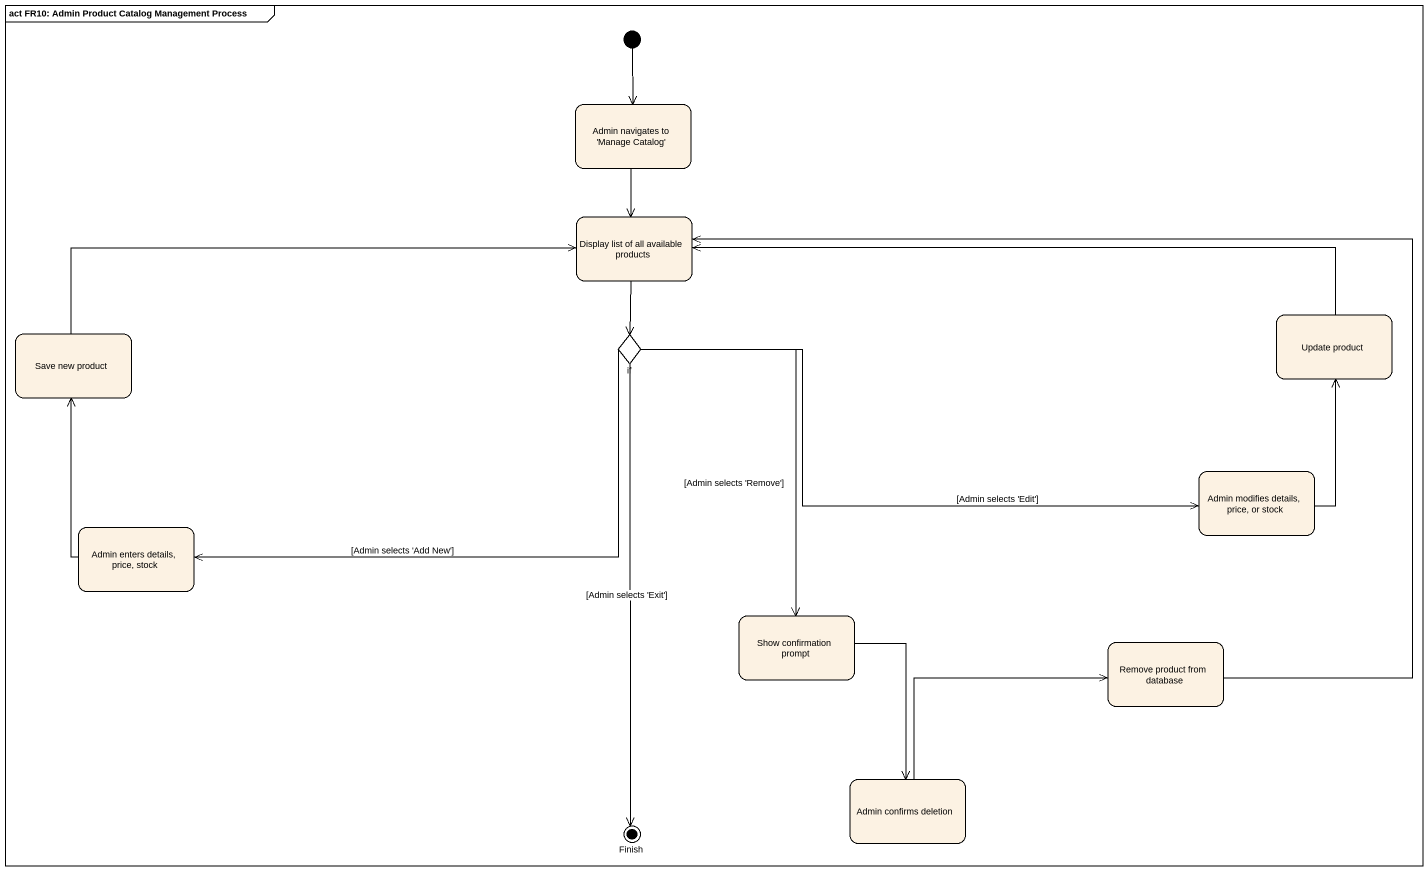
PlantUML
@startuml
mainframe act FR10: Admin Product Catalog Management Process
hide empty description
state "Admin navigates to 'Manage Catalog'" as Admin_navigates_to_Manage
state "Display list of all available products" as Display_list_of_all
state "Save new product" as Save_new_product
state "if" as if_ <<choice>>
state "Update product" as Update_product
state "Admin modifies details, price, or stock" as Admin_modifies_details
state "Admin enters details, price, stock" as Admin_enters_details_price
state "Show confirmation prompt" as Show_confirmation_prompt
state "Remove product from database" as Remove_product_from_database
state "Admin confirms deletion" as Admin_confirms_deletion
state Finish <<end>>
[*] --> Admin_navigates_to_Manage
Admin_navigates_to_Manage --> Display_list_of_all
Display_list_of_all --> if_
Save_new_product -right-> Display_list_of_all
if_ -right-> Admin_modifies_details : [Admin selects 'Edit']
if_ -left-> Admin_enters_details_price : [Admin selects 'Add New']
if_ --> Show_confirmation_prompt : [Admin selects 'Remove']
if_ --> Finish : [Admin selects 'Exit']
Update_product -left-> Display_list_of_all
Admin_modifies_details -up-> Update_product
Admin_enters_details_price -up-> Save_new_product
Show_confirmation_prompt --> Admin_confirms_deletion
Remove_product_from_database -up-> Display_list_of_all
Admin_confirms_deletion -right-> Remove_product_from_database
@enduml
